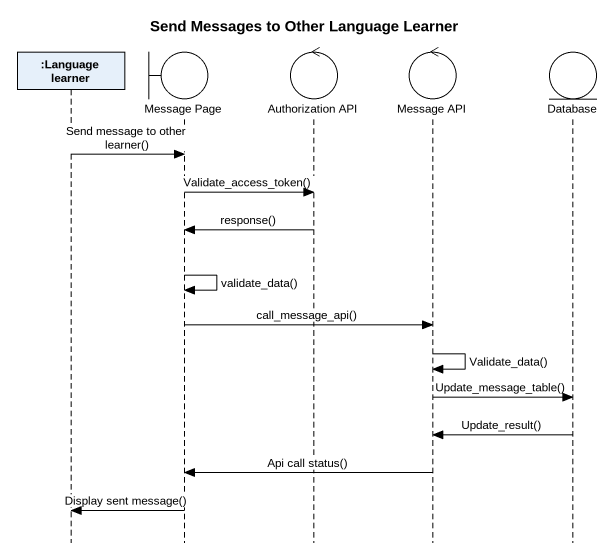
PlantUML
@startuml
title Send Messages to Other Language Learner
hide footbox
participant ":Language learner" as Language_learner
boundary "Message Page" as Message_Page
control "Authorization API" as Authorization_API
control "Message API" as Message_API
entity "Database" as Database_

Language_learner -> Message_Page : Send message to other learner()
Message_Page -> Authorization_API : Validate_access_token()
Authorization_API -> Message_Page : response()
Message_Page -> Message_Page : validate_data()
Message_Page -> Message_API : call_message_api()
Message_API -> Message_API : Validate_data()
Message_API -> Database_ : Update_message_table()
Database_ -> Message_API : Update_result()
Message_API -> Message_Page : Api call status()
Message_Page -> Language_learner : Display sent message()
@enduml
